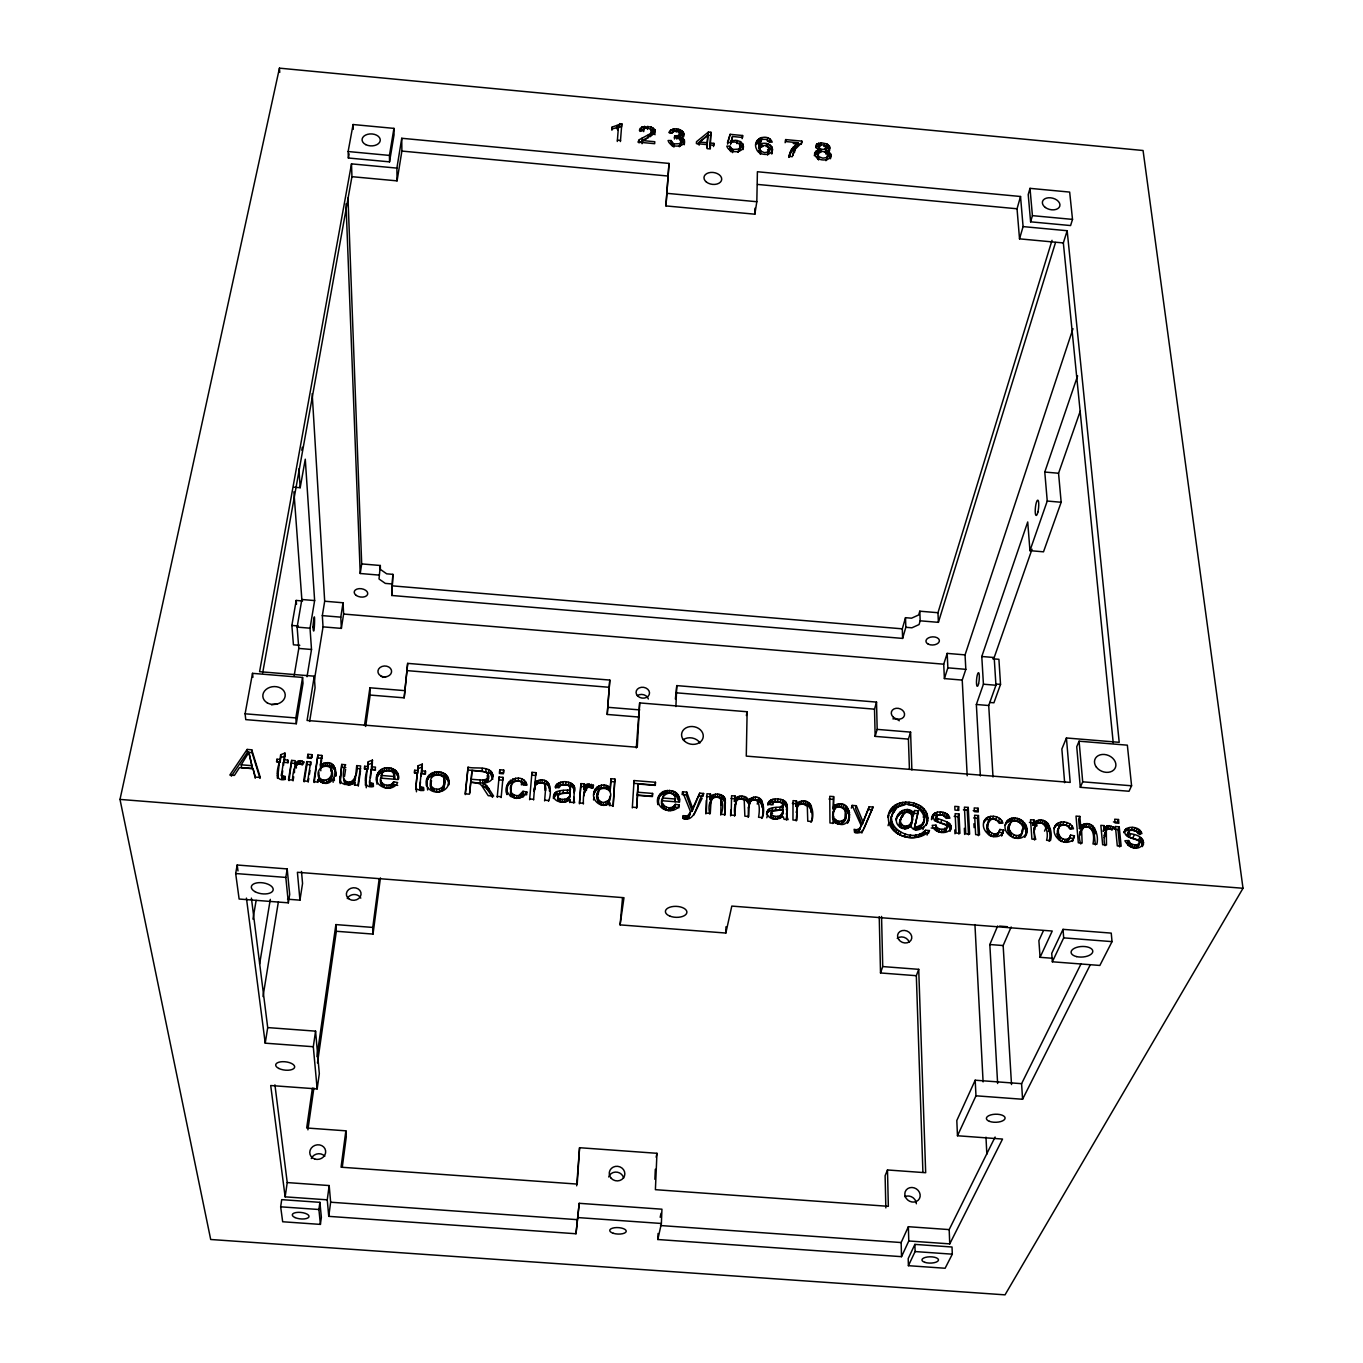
<?xml version="1.0" encoding="UTF-8"?>
<svg xmlns="http://www.w3.org/2000/svg" width="1363" height="1363" viewBox="0 0 1363 1363"><rect width="100%" height="100%" fill="white"/><g stroke="black" fill="none" stroke-linecap="round" stroke-linejoin="round"><path stroke-width="1.5" d="M427.198 778.477L426.585 786.11C422.07 767.812 452.806 766.756 448.529 785.258L448.274 778.29M427.641 789.995L426.67 780.965M801.836 141.122L801.836 142.706L795.004 149.402L792.227 156.694L789.058 156.387L791.63 149.112L797.9 142.706L785.65 141.548L785.667 139.588L801.836 141.122L801.291 144.257L793.215 143.49M427.198 781.306L428.135 776.382M428.135 779.193L429.481 774.661M795.839 806.402L796.52 800.933L793.027 800.643L792.959 820.015L796.861 820.322L797.355 806.64L798.701 804.817L802.994 803.846L807.305 806.351L807.765 821.19L811.684 821.514C815.534 810.389 809.298 794.22 796.52 803.659L795.839 806.402C806.64 797.457 815.517 811.615 810.951 822.247M796.179 820.935L797.355 806.64M796.52 803.659L796.52 800.933M430.725 784.117C427.675 771.117 449.211 772.531 444.457 785.105C444.202 796.844 424.915 791.477 431.611 780.914M430.827 787.405L430.742 781.289M431.287 788.734L430.844 784.594M429.481 777.472L431.219 776.143L431.236 773.315M432.02 789.841L431.304 785.923M431.219 776.143L432.923 775.343L432.923 772.514M434.064 791.409L434.081 788.598L432.037 787.03M432.923 775.343L434.746 774.814L434.763 771.986M786.281 814.12C790.915 802.5 773.963 797.525 767.812 805.073C768.323 797.747 777.813 798.275 782.924 799.979C790.199 803.267 786.281 813.881 786.502 819.947L786.945 811.394M417.555 770.504L414.676 770.265L414.693 773.094L417.572 773.332L418.151 765.75L422.309 764.115L421.491 770.828L425.46 771.134L425.154 773.673L421.167 773.349L419.77 786.485L423.45 787.541L423.467 790.336L419.787 789.296L420.486 781.817M434.746 774.814L436.688 774.559L436.722 771.731M436.722 792.09L436.739 789.279L434.081 788.598M768.459 802.313L767.744 804.119L771.543 804.869L773.503 802.16L780.147 802.16L782.805 804.306L783.044 806.896C777.677 807.663 764.882 806.01 767.454 815.057C772.344 822.571 785.02 819.095 783.026 809.469L771.697 811.53L770.777 817.016L775.087 819.231L783.299 816.846L784.066 819.299L788.138 819.623L787.167 817.221M782.175 815.295L783.026 809.469M448.24 781.101L444.815 776.552L438.784 774.593L438.801 771.765M439.482 791.835L439.499 789.024L442.856 786.826L444.491 782.294M574.419 786.945L574.113 792.772C579.054 780.948 558.54 777.779 555.065 787.081L558.881 787.814L561.045 785.122L567.775 785.122L570.33 787.286L570.126 792.653L556.615 794.271L553.446 798.531C552.424 788.956 564.265 790.608 570.398 789.859L570.484 789.007M441.05 774.934L441.067 772.122M441.851 790.608L441.868 787.814M442.822 789.62L442.856 786.826M443.06 775.598L443.094 772.77M443.588 788.376L443.605 785.565M443.895 777.796L444.457 785.105M444.321 781.919L444.355 779.091M444.815 776.552L444.849 773.724M331.669 776.177C336.099 761.167 313.422 764.353 318.908 778.052C321.702 789.245 336.559 778.92 331.533 770.01M446.314 777.813L446.348 775.002M447.473 779.346L447.507 776.535M761.832 818.413C765.733 807.816 759.412 793.368 747.878 802.773C745.527 797.917 737.877 797.611 734.453 801.461L735.083 795.992L731.59 795.719L731.147 815.074L735.066 815.398C733.328 809.673 734.896 794.186 744.215 800.217L744.862 816.181L748.781 816.488L748.986 805.209M747.878 802.773L748.474 800.013C761.389 789.961 766.057 806.964 762.428 817.579L758.544 817.272C759.634 811.632 761.014 795.634 750.655 801.001L748.389 807.952L748.219 817.34M507.445 784.56L507.019 794.612C501.209 781.272 522.131 770.555 527.089 785.003L523.222 785.19C520.905 776.535 507.922 782.43 510.75 790.489C508.126 799.894 524.823 801.308 523 791.29L526.851 792.022L526.663 794.816L522.83 794.084M396.889 168.109L351.501 163.867L351.944 176.679L397.059 180.87L396.889 168.109L401.744 138.276L669.012 163.424L665.928 205.915L754.846 214.195L754.966 208.215M636.3 747.963L639.673 702.916L747.128 711.742L746.277 756.107L1070.194 782.413L1066.428 737.979L1119.21 742.324L1067.161 230.722L1023.085 226.599L1019.524 238.849L1063.344 242.938L1067.161 230.722M754.846 214.195L756.823 201.724L757.402 171.738L1020.529 196.493L1023.085 226.599M734.521 816.113L736.003 801.325M734.453 801.461L735.083 795.992M367.584 766.5L368.266 761.747L372.457 760.111L371.52 766.807L375.489 767.13L375.149 769.669L371.162 769.345L369.543 782.464L373.223 783.521L373.411 786.485C362.047 789.177 365.505 775.223 367.226 769.022L364.33 768.8L364.688 766.262L367.584 766.5L367.703 769.328L364.807 769.107L364.688 766.262M373.223 783.521L373.326 786.349L371.571 786.332L369.663 785.292L369.697 783.469M622.533 897.672L620.097 924.881L725.832 933.042L725.968 926.789M730.619 815.892L730.755 810.082M448.631 780.249C450.54 791.92 433.264 796.213 427.641 787.184M724.622 815.364L725.303 799.468C723.685 793.368 714.314 792.465 710.379 796.759L709.85 799.519C713.786 795.225 723.14 796.145 724.741 802.228M725.303 799.468L725.133 814.597L721.214 814.29C729.052 791.119 704.279 791.988 709.799 814.035M740.228 146.267L738.15 152.247L740.228 146.267L738.814 143.354L734.964 141.973L727.45 142.638L730.142 134.324L742.596 135.516L742.545 137.459L732.544 136.504L730.619 144.001L732.544 136.504M465.328 794.595L468.071 767.199C475.21 769.328 492.264 764.711 492.912 776.484C492.435 781.238 487.255 783.026 483.132 782.992L483.03 785.804L487.102 789.075L492.503 797.355M720.72 815.057L721.163 799.451M1004.906 825.399C1011.414 813.915 1031.212 825.331 1024.669 837.206C1034.466 825.143 1013.646 810.048 1005.962 822.69C1000.118 835.28 1022.352 845.486 1026.578 832.06M483.132 782.992L487.221 786.281L493.61 796.111L488.244 795.685L481.855 785.838L479.878 783.878L475.653 782.686L470.729 782.294L469.792 793.027M470.968 782.055L471.99 770.453L485.177 771.833L488.295 774.388C491.549 785.224 476.965 783.384 470.968 782.055L471.99 770.453M573.789 797.134L573.619 802.943L574.385 789.978M709.85 799.519L710.464 794.016L706.954 793.743L706.341 813.098L710.276 813.404L711.128 799.723M710.379 796.759L710.464 794.016M705.881 813.915L706.307 800.371M767.182 811.462L766.534 814.205C769.311 808.327 777.302 811.053 782.379 809.639L782.805 804.306M480.083 782.788L480.185 779.977L471.053 779.244M492.776 779.295L490.459 773.537L482.144 771.151L482.246 768.34M482.689 782.873L482.792 780.062L486.301 779.312L488.533 776.126M710.515 143.064L713.905 143.371L713.837 145.262L710.447 144.938L710.293 148.959L707.193 148.652L707.346 144.648L696.408 143.609L696.493 141.735L708.419 132.041L710.924 132.279L710.021 148.09M484.683 782.652L484.785 779.84M485.875 771.645L485.995 768.817M485.449 787.337L485.569 784.526M708.419 132.041L707.005 145.926L707.721 135.261L699.543 142.025L699.134 145.177M710.089 146.216L710.924 132.279M486.182 782.123L486.301 779.312M487.324 781.255L487.443 778.443M487.102 789.075L487.221 786.281M488.09 780.164L488.295 774.388M488.567 772.395L488.67 769.567M995.109 1137.032L949.176 1229.596L908.371 1226.7L908.78 1240.977L901.522 1256.669L657.818 1239.512L658.056 1233.464M657.818 1239.512L661.379 1223.48L661.941 1209.202L579.207 1203.308L575.987 1233.754L328.756 1216.358L327.256 1199.832L329.182 1185.554L287.235 1182.573L274.917 1084.829M488.618 791.17L488.738 788.359M490.459 773.537L490.578 770.725M654.887 1179.285L655.313 1169.233M675.384 699.049L676.781 685.606L876.528 702.098L877.176 729.375L875.148 736.378L908.405 739.104L910.586 732.118L877.176 729.375M576.685 1185.827L579.565 1147.714L656.949 1153.302L655.399 1189.678L888.335 1206.323L887.483 1169.965L925.681 1172.725L918.713 969.332L882.73 966.571L880.515 972.961L916.328 975.704L918.713 969.332M675.895 706.562L676.781 685.606M491.856 775.189L491.975 772.378M492.656 777.166L492.793 774.354M398.388 776.382L398.149 779.534L380.703 778.137C377.926 786.195 389.443 792.176 393.651 784.628L393.6 781.8L397.638 782.549C391.794 794.578 369.986 785.463 378.045 772.872C383.122 763.536 400.841 767.625 398.439 779.21L398.098 774.354M655.467 782.277L655.041 785.054L633.659 783.333L634.051 780.556L655.467 782.277L655.313 785.395L638.088 784.015L637.254 795.004L652.178 796.213L652.604 793.436L637.645 792.227L637.254 795.004M499.062 777.046L498.926 779.857L502.845 780.164L502.998 777.37L499.062 777.046L497.222 797.253M499.778 769.754L499.642 772.565L503.56 772.889L503.697 770.061L499.778 769.754L499.42 773.485L503.339 773.792L503.697 770.061M652.604 793.436L652.451 796.571L637.475 795.379L636.538 808.276M281.408 775.428L285.088 776.484L285.361 779.312L282.26 778.955L281.408 775.428L283.402 762.309L287.406 762.633L287.832 760.094L283.828 759.77L284.952 753.075L280.693 754.693L280.165 762.309L277.251 762.07L276.979 759.225L279.892 759.447M281.681 778.256L282.72 770.794M376.699 777.131L376.665 782.209L376.58 779.38M506.661 792.567L506.849 787.456M639.673 702.916L637.271 747.265L307.067 720.465L314.274 676.184L259.583 671.686L351.501 163.867M665.928 205.915L669.012 163.424M637.475 795.379L636.828 807.543L632.585 807.203M637.645 792.227L638.088 784.015M507.292 787.354L508.62 782.089M508.467 784.901L510.222 782.975L510.392 780.164M632.313 807.918L634.051 780.556M510.886 793.896L510.904 787.695M511.687 784.407L510.75 790.489M511.329 795.225L511.04 791.102M510.222 782.975L512.573 781.698L512.744 778.886M512.011 796.316L511.483 792.431M1059.733 826.046C1057.006 829.931 1058.216 836.712 1062.697 838.841L1061.521 841.533C1055.763 838.603 1056.478 830.629 1059.733 826.046L1064.299 824.666L1067.655 825.91L1069.785 828.977L1073.482 828.789C1071.011 820.27 1055.984 819.112 1054.042 828.602L1056.564 823.985M318.908 778.052L318.891 772.191M513.953 797.798L514.124 795.021L512.181 793.522M512.573 781.698L515.316 781.033L515.487 778.222M507.172 791.818L510.512 796.418L516.509 798.377L516.713 795.668L514.124 795.021M526.22 782.311L526.033 785.122L521.603 781.629L518.213 780.965L518.383 778.154M613.009 806.385L614.866 779.006L610.982 778.699L610.045 790.983C605.734 785.531 595.478 787.405 593.91 794.408C593.126 785.804 605.325 781.732 610.385 788.206L610.045 790.983M614.866 779.006L613.248 805.669L609.585 805.38L609.738 802.909C602.77 809.895 590.332 800.592 594.217 791.63M518.69 798.326L518.877 795.549L523 791.29M610.385 788.206L610.982 778.699M520.53 797.576L520.7 794.782M521.382 784.901L521.552 782.106M521.603 781.629L521.773 778.835M521.927 796.179L522.114 793.385M638.753 717.04L607.216 714.451L609.806 680.069L407.673 663.372L404.181 697.839L370.157 695.062L369.901 687.787L404.078 690.581M579.565 1147.714L577.213 1184.089L341.057 1167.205L345.861 1130.83L306.675 1127.985L312.4 1088.151M607.216 714.451L609.806 680.069M575.987 1233.754L579.207 1203.308M832.946 808.804L833.713 806.061C854.891 793.607 853.8 837.172 833.56 820.816L833.577 823.252L829.965 822.962L829.76 796.299L833.628 796.605L832.946 808.804C841.618 801.359 853.851 814.495 847.428 823.354M524.227 783.044L524.414 780.232M340.188 783.657L341.738 764.422L345.691 764.728C340.784 772.088 343.152 792.329 354.755 782.141L354.891 784.952M339.898 782.277L341.738 764.422M909.087 802.194L908.184 804.92C918.389 804.937 930.196 814.444 926.073 825.416C937.148 800.95 889.954 791.937 887.909 817.493L888.778 814.767C884.383 835.928 917.606 845.179 929.447 830.561L925.545 830.254C910.927 845.724 877.329 823.065 897.944 806.998C913.414 795.396 937.318 821.429 915.868 829.624L914.317 828.295L918.441 810.832L914.59 810.525L913.057 816.011C908.627 809.128 897.621 812.433 896.053 819.998C896.496 811.309 908.491 805.243 913.96 813.285L913.057 816.011M1125.122 830.016C1122.72 838.347 1135.004 837.955 1139.417 841.363L1138.752 844.447L1134.919 845.06L1130.728 843.697L1128.632 840.545L1124.884 840.75C1136.18 859.661 1157.715 837.052 1128.922 833.457L1129.297 830.612L1132.977 830.169L1136.521 831.277L1138.241 833.73L1141.938 833.594C1139.843 826.319 1125.923 824.462 1123.845 832.691L1125.838 829.079M531.962 772.344L531.774 775.155L535.676 775.462L535.88 772.651L531.962 772.344L529.611 799.723M583.943 789.603L584.25 786.826L586.925 784.321L593.433 785.241L593.126 788.035L587.862 786.724L583.943 789.603L584.454 783.895L580.928 783.623L579.394 803.812M584.25 786.826L584.454 783.895M583.33 804.034C583.398 799.297 582.546 783.418 591.883 788.155L593.433 785.241M896.922 817.272C892.663 828.977 912.75 833.832 912 820.475M911.353 824.121C915.697 789.143 882.304 838.364 911.148 826.472C914.437 834.377 927.3 827.307 927.726 820.339M1033.989 819.981L1033.069 825.433L1033.989 819.981L1030.53 819.708L1031.91 839.097L1035.778 839.404C1027.634 813.558 1054.945 821.173 1049.118 841.261M1128.53 831.345L1127.627 836.132C1132.312 839.489 1143.08 838.569 1142.279 846.593L1143.608 843.918M534.841 786.672L534.296 791.477C532.882 785.361 539.509 780.028 544.706 784.219L545.456 790.693L545.541 785.752M549.374 791C550.976 783.061 539.765 780.59 534.858 784.969L535.063 782.158C549.102 773.826 553.122 789.91 548.539 801.24M580.928 783.623L579.531 802.977L583.483 803.284M1034.483 839.966L1034.108 828.397L1035.71 824.632M417.248 773.042L415.698 789.433L417.248 773.042L414.352 772.804L414.676 770.265M536.426 783.929L536.63 781.118M538.129 783.231L538.334 780.42M620.421 141.548L621.801 123.76L612.191 127.032L611.919 130.218M540.004 782.873L540.208 780.079M617.303 141.479L618.427 127.134L612.038 129.008L612.191 127.032M569.24 796.861L566.463 798.939L562.34 799.451L562.084 802.228L557.859 800.013L557.91 795.992L560.21 793.539L570.211 792.431L568.967 799.655L569.938 795.208M899.682 823.388L901.147 817.289M1022.489 831.873C1026.083 824.002 1013.339 815.96 1009.625 824.411C1005.928 832.333 1018.825 840.477 1022.489 831.873C1019.763 845.963 1001.072 832.912 1010.136 823.184L1008.279 830.323M542.014 782.873L542.218 780.079M544.382 783.282L544.604 780.471M544.706 784.219L545.319 788.547M546.393 784.083L546.631 781.272M547.943 785.207L548.165 782.413M1003.713 830.169L1001.72 835.758L1003.713 830.169L999.897 829.454L997.12 835.638C979.537 842.351 988.414 806.845 999.198 823.32L1002.912 823.133C1000.612 814.563 985.313 813.455 983.575 822.962L986.028 818.328M999.335 831.532L998.176 832.946C991.208 836.882 984.972 827.511 988.414 821.344M544.604 800.916L545.677 787.899M548.914 786.621L549.153 783.827M549.374 788.496L549.613 785.701M533.563 799.962L534.5 788.683M534.858 784.969L535.88 772.651M553.753 797.185L553.991 794.408M554.434 795.992L554.673 793.215M555.917 785.275L555.661 788.07C559.869 783.044 571.591 783.061 574.147 789.739M555.423 795.004L555.661 792.227M556.82 786.69L557.058 783.895M556.615 794.271L556.854 791.494M558.37 785.701L558.609 782.907M616.894 125.515L616.604 128.701L619.518 126.742L619.807 123.573M557.859 800.013L557.91 795.992M558.574 794.476L557.654 798.786M618.138 130.303L618.632 124.561M558.677 801.069L558.097 797.219M559.529 793.419L559.767 790.642M560.432 785.037L560.67 782.243M367.226 769.022L365.557 785.429L365.437 782.601M560.091 801.836L560.346 799.059L558.915 798.292M621.801 123.76L621.511 126.929L619.518 126.742M562.902 784.73L563.158 781.919M563.055 793.215L563.311 790.421M565.713 784.781L565.969 781.987M564.521 799.399L564.248 802.194L567.809 800.848L568.081 798.071M566.207 801.717L566.463 798.939M567.212 793.027L567.485 790.233M568.388 785.139L568.644 782.345M569.581 786.093L570.126 792.653M570.075 790.063L570.33 787.286M570.484 785.735L570.739 782.941M569.547 798.309L569.819 795.532M569.853 796.418L570.211 792.431M501.158 797.576L502.998 777.37M569.717 802.568L569.99 799.791C565.287 802.722 557.211 803.403 554.025 798.002L553.685 795.753M572.034 786.519L572.307 783.725M573.09 787.422L573.363 784.628M573.755 788.478L574.027 785.684M642.075 143.711L642.399 140.542L654.632 133.472L654.956 129.724L651.037 126.861L642.024 126.912L639.332 130.252L642.501 130.763L644.018 128.446L647.646 127.901L651.94 130.081L650.611 133.54L639.315 139.673L638.991 142.842L646.573 138.736M640.252 128.258L639.929 131.427L644.256 129.4L644.58 126.231M641.717 130.081L642.024 126.912M642.075 140.832L642.399 137.68M643.694 131.615L644.018 128.446M933.093 814.614L931.542 819.657C931.048 809.264 947.83 809.861 949.909 818.192L946.143 818.328L943.043 815.142L938.766 814.767L936.449 815.943L935.785 820.765C940.317 824.104 951.272 823.218 949.977 831.226C955.105 822.076 942.191 820.799 936.722 818.056L936.449 815.943M932.616 815.721L934.524 820.747L945.973 825.126L947.2 826.983L945.036 831.754L941.117 832.35L935.734 829.624L935.989 825.143L932.19 825.348C933.911 833.134 947.064 835.298 950.948 828.534M647.493 129.4L647.817 126.231M923.535 822.741L924.71 817.476M648.072 138.038L648.396 134.869M650.611 133.54L650.27 136.709L652.196 131.223M651.037 126.861L650.713 130.03L653.133 131.257L655.041 134.733M651.429 135.55L651.94 130.081M653.133 131.257L653.456 128.088M584.506 791.136L583.892 795.907L585.119 789.347M654.615 132.893L654.956 129.724M585.357 788.018L585.664 785.224M468.071 767.199L465.175 793.845L469.451 794.186L470.729 782.294M586.397 790.472L586.703 787.678M586.635 787.115L586.925 784.321M587.862 786.724L588.169 783.929M589.174 786.655L589.48 783.861M591.15 787.081L591.457 784.287M593.552 799.979L593.876 797.202M594.932 791.988L595.256 789.211M925.545 830.254L924.608 832.963C912.597 844.396 883.803 833.611 891.998 814.938M673.867 128.974L670.63 130.149L670.272 133.301L673.509 132.143L673.867 128.974C678.604 128.122 685.913 131.155 683.374 137.118L683.579 132.841M596.517 790.029L596.841 787.252M671.192 140.542L670.835 143.694L672.504 146.386L672.879 143.234L671.192 140.542L668.074 140.525C669.795 146.829 679.677 147.783 683.919 143.524L684.396 140.048L680.12 136.999L683.749 133.966M672.3 132.381L672.658 129.212M671.465 145.279L671.84 142.11M597.454 797.474C594.558 784.185 615.122 786.383 609.891 798.735C608.409 812.092 591.031 801.478 598.442 791.392M598.63 788.666L598.953 785.889M597.71 800.763L597.778 794.697M599.073 790.165L598.118 794.186M674.446 139.009L674.804 135.84L678.893 135.567L680.341 132.569L676.61 130.644L673.561 131.104L671.908 133.199L668.824 132.535L670.63 130.149M673.901 147.102L674.259 143.933L672.879 143.234M598.221 802.074L598.033 797.985M676.252 132.126L676.627 128.957M598.97 803.182L598.544 799.297M676.832 139.077L677.19 135.925M601.134 787.933L601.458 785.139M678.587 129.298L678.212 132.45L683.204 136.01M678.893 135.567L678.518 138.719L680.205 136.777L679.149 134.818M680.001 133.063L680.376 129.894M600.93 804.732L601.253 801.955L599.294 800.405M679.745 137.97L680.341 132.569M679.745 140.168L680.58 133.625M674.804 135.84L674.378 137.595L678.518 138.004L681.057 139.963L679.336 146.795L680.682 143.132M285.088 776.484L285.191 779.432C273.69 782.141 277.524 768.102 279.449 761.985L276.536 761.747L276.979 759.225M279.449 761.985L277.558 778.392L277.285 775.564M603.86 787.831L604.184 785.054M681.483 133.898L681.875 130.729M680.512 145.773L681.33 141.292M682.079 137.714L681.704 140.883L684.243 144.717L684.618 141.565M682.556 134.903L682.948 131.734M603.281 805.38L603.605 802.603L608.954 800.251L610.232 795.958M683.136 141.905L683.527 138.753M605.819 788.172L606.143 785.395M684.005 143.2L684.396 140.048M607.523 788.87L607.864 786.076M605.683 805.124L606.024 802.364M425.46 771.134L425.46 773.963L421.491 773.639L422.309 764.115M608.937 789.824L609.278 787.047M607.762 803.966L608.102 801.188M608.614 803.028L608.954 800.251M609.244 801.853L609.585 799.076M417.572 773.332L418.151 765.75M609.397 805.686L609.738 802.909M763.024 146.386L758.629 148.056L760.06 141.156L762.377 139.316L766.636 139.384L769.158 142.042L772.225 142.161C768.391 132.432 751.166 138.362 756.567 149.197C758.714 156.489 774.9 156.438 772.054 147.153C769.396 143.081 762.973 141.905 759.106 144.921L760.06 141.156M659.283 795.413L657.971 804.698C653.03 787.916 681.517 785.054 679.575 802.057L662.248 800.763C658.159 810.201 675.366 815.023 675.315 804.34L679.336 805.09L678.859 807.833L674.838 807.1M342.3 1167.052L346.287 1136.827L345.861 1130.83M373.019 934.081L372.763 927.419L335.894 924.591L336.337 931.27L373.019 934.081L380.43 877.891M404.181 697.839L407.673 663.372M706.937 147.8L707.346 144.648M844.6 820.441C851.943 807.492 831.975 800.251 832.691 816.13C831.413 827.597 848.416 825.297 845.81 814.512M372.763 927.419L379.101 879.425M328.756 1216.358L330.647 1202.217L329.182 1185.554M713.496 146.54L713.905 143.371M320.407 1224.4L318.908 1209.509L319.896 1202.336L281.715 1199.644L280.659 1206.817L282.669 1221.759L320.407 1224.4L321.361 1217.295L319.896 1202.336M367.703 769.328L368.266 761.747M370.48 777.83L371.162 769.345M375.592 769.959L371.622 769.652L372.457 760.111M327.256 1199.832L285.14 1196.85L270.709 1085.527L317.153 1088.918L319.317 1073.669L315.569 1031.144L267.71 1027.583L251.405 898.115M1052.032 240.331L937.965 612.72L919.804 611.186L918.679 614.952L911.54 618.189L905.509 617.678L905.833 627.287L902.613 638.412L391.743 595.478L392.868 574.351L386.683 573.823L380.413 569.41L380.311 565.492L361.689 563.907L348.008 198.01M391.743 595.478L392.868 574.351M730.142 134.324L727.552 144.12M730.04 146.233L729.597 149.385L731.198 151.906L731.641 148.754L730.04 146.233L726.786 146.114C728.592 152.452 739.172 153.644 742.954 148.465L742.988 144.171L740.16 141.513L735.833 140.253L731.062 140.849M832.691 816.13L833.883 810.321M316.915 1056.7L335.894 924.591M364.483 725.559L369.901 687.787M307.902 1129.842L313.882 1088.032M317.477 1062.953L336.337 931.27M365.676 726.462L370.157 695.062M358.299 786.161L360.514 770.708M730.142 150.816L730.602 147.664M620.097 924.881L623.981 897.706L297.407 872.286L299.945 900.159L287.542 899.188M732.63 152.639L733.073 149.487L731.641 148.754M317.153 1088.918L313.303 1046.733L315.569 1031.144M343.851 778.92C351.194 789.569 359.27 772.651 356.714 765.614L360.667 765.938L357.907 785.275L354.346 784.986L354.755 782.141M339.745 779.449L341.568 782.992L344.839 784.509L353.051 783.452L355.351 778.784L356.714 765.614M736.957 143.643L737.417 140.491M285.14 1196.85L287.235 1182.573M391.505 583.926L385.32 583.398L379.016 578.985L380.311 565.492M740.16 141.513L739.768 149.419M739.342 151.037L739.802 147.903M743.499 146.403L743.039 149.538L740.876 145.432L741.336 142.28M742.136 138.668L742.596 135.516M344.532 776.484L345.589 769.362M742.528 147.323L742.988 144.171M378.914 575.084L360.224 573.499L361.689 563.907M299.945 900.159L302.552 883.48L301.496 871.451M321.447 762.07L321.838 755.443L317.886 755.119L313.694 781.749L317.392 782.038L317.766 779.602C336.269 796.145 344.072 752.58 320.356 764.882L320.833 770.777M756.789 141.309L756.295 144.461L761.133 140.645M757.164 142.962L757.658 139.81M758.356 141.803L758.85 138.668M758.629 148.056L759.395 142.723M759.651 141.105L760.145 137.953M314.223 782.532L317.886 755.119M324.684 601.219L322.332 615.616L323.031 626.861L341.363 628.394L340.784 617.149L343.05 602.77L324.684 601.219L312.178 393.651M341.363 628.394L343.612 614.049L343.05 602.77M320.356 764.882L321.838 755.443M769.414 149.214L767.471 155.075L769.09 147.63L766.517 145.449L761.031 145.688L759.532 148.158L760.963 151.191L760.469 154.343L759.038 151.31L760.367 144.052M760.571 143.2L761.627 137.493M657.886 802.449L658.619 797.389M759.685 153.406L760.179 150.254M761.372 146.642L761.866 143.507M658.84 798.173L660.288 793.726M288.343 902.834L289.689 894.401L287.184 868.913L237.179 865.011L235.68 873.53L239.121 899.035L288.343 902.834L285.821 877.414L287.184 868.913M310.713 761.934L307.646 781.255L303.659 780.948L306.76 761.61L310.713 761.934L310.934 764.779L306.982 764.456L306.76 761.61M311.888 754.642L311.292 758.373L307.322 758.049L307.919 754.318L311.888 754.642L312.093 757.487L308.14 757.181L307.919 754.318M308.174 782.158L308.788 778.307M309.401 774.44L310.014 770.572M659.862 796.503L661.668 792.363M661.242 795.123L662.895 794.084L663.338 791.307M662.418 806.317C656.932 793.624 677.224 786.519 675.111 801.802L674.702 799.621M766.227 146.659L766.722 143.507M767.352 141.036L767.863 137.884M304.188 781.851L306.982 764.456M313.303 1046.733L265.223 1043.172L267.71 1027.583M663.389 795.771L662.248 800.763M768.085 143.916L767.573 147.068L771.543 150.305L771.782 154.019L772.565 149.385M662.895 794.084L664.752 793.402L665.212 790.625M769.499 142.059L769.993 138.907M768.545 153.934L769.09 147.63M769.959 148.414L770.453 145.279M263.008 996.557L278.342 902.033M314.154 681.483L323.031 626.861M309.64 721.453L315.074 687.838L314.274 676.184M397.059 180.87L401.881 151.072L401.744 138.276M663.832 808.515L664.275 805.754L662.861 803.557M664.752 793.402L666.831 793.062L667.274 790.284M771.543 150.305L772.054 147.153M665.945 809.963L666.405 807.203L664.275 805.754M294.749 763.604L295.226 760.69L291.665 760.401L288.462 779.738L292.449 780.045C292.875 775.121 293.556 760.298 302.416 764.95L304.273 762.036L300.371 760.656L294.749 763.604L295.004 766.449L297.952 763.962L302.586 763.927L302.347 761.082M293.045 780.863L293.709 776.808M666.831 793.062L669.114 793.079L669.557 790.301M296.316 723.736L303.012 683.323L302.569 677.445L252.513 673.339L245.101 713.803L245.766 719.63L296.316 723.736L295.822 717.926L302.569 677.445M389.545 161.856L394.043 134.835L393.941 128.378L353.085 124.527L348.127 151.532L348.366 158.006L389.545 161.856L389.443 155.416L393.941 128.378M289.041 780.641L291.665 760.401M259.634 963.965L270.3 899.359M307.033 676.73L311.514 649.487L310.031 628.19L314.632 600.572L305.278 459.195L300.184 487.715L294.187 487.204M668.586 810.593L669.046 807.833L672.76 807.186L675.315 804.34M679.541 798.905L679.064 801.683L676.525 796.299L671.295 793.419L671.755 790.642M673.271 794.067L673.731 791.29M670.596 810.525L671.056 807.765M284.663 759.276L284.952 753.075M672.3 809.946L672.76 807.186M675.009 795.021L675.469 792.261M785.139 142.723L785.667 139.588M673.714 808.821L674.191 806.061M252.956 919.139L256.142 900.381M294.169 675.69L298.787 648.43L297.134 627.116L301.853 599.499L293.914 491.787M280.165 762.309L280.693 754.693M676.525 796.299L677.002 793.539M677.752 797.849L678.212 795.089M678.587 799.638L679.064 796.878M789.381 154.24L788.853 157.375L791.085 152.247L797.355 145.841L797.9 142.706M789.722 154.854L790.25 151.719M791.085 152.247L791.63 149.112M1105.052 845.673C1103.263 840.988 1103.195 825.262 1112.14 829.88L1113.179 826.949L1107.863 825.654L1105.666 826.949L1103.314 831.243L1104.286 825.637L1100.844 825.348L1102.65 844.736L1106.5 845.043L1106.296 830.118M299.792 645.312L293.437 644.801L291.869 625.447L296.197 600.436L302.569 600.964M692.165 811.07L692.66 808.31L686.765 792.107L682.573 791.784L682.096 794.544L686.288 794.885L692.165 811.07L699.747 793.164L703.649 793.47L703.121 796.231L699.236 795.924M792.925 149.777L793.47 146.642M792.891 155.331L793.436 152.196M795.089 147.596L795.617 144.461M794.459 152.537L795.004 149.402M686.288 794.885L686.765 792.107M1128.632 840.545L1127.337 843.203L1128.121 844.992L1133.607 847.718L1137.441 847.105L1139.809 842.385M690.598 811.871L687.599 815.943L683.255 815.67L682.778 818.43L688.434 817.766L690.598 811.871L682.573 791.784M685.01 818.89L685.487 816.147M687.105 818.703L687.599 815.943M262.667 672.93L351.944 176.679M688.434 817.766L688.928 815.023M689.729 815.415L690.223 812.655M348.366 158.006L349.132 153.849M819.316 150.169L815.79 151.344L814.307 155.621L818.737 153.303L819.316 150.169L815.773 147.562L816.641 144.12L821.156 142.74L826.881 143.916L829.471 146.114L829.386 150.969L829.471 146.114M816.641 144.12L816.062 147.255L817.97 146.25L818.55 143.115M815.227 154.462L815.79 151.344M816.727 153.695L817.289 150.56M818.686 146.642L818.107 149.777L819.265 151.821L819.827 148.686L818.686 146.642L819.827 144.972L824.325 144.836L826.523 146.471L825.126 152.383L826.83 147.528M818.09 152.98L817.783 159.164L817.153 157.392L819.146 152.009L822.741 151.378L826.438 152.707L827.937 155.297L827 159.727L827.562 153.9M818.396 150.884L818.976 147.749M819.248 148.09L819.827 144.972M820.577 145.875L821.156 142.74M818.567 159.965L818.362 156.029M820.577 152.503L821.156 149.368L819.827 148.686M825.961 151.634L826.881 143.916M825.739 153.968L826.336 150.833L829.096 149.777L829.982 147.834M828.874 149.249L827.375 147.698L827.954 144.58M825.927 160.698L827.937 155.297M828.363 151.685L827.767 154.82L830.493 158.704L830.766 154.104L826.336 150.833M829.266 155.91L829.846 152.792M830.169 157.222L830.766 154.104M711.299 798.241L711.827 795.481M710.055 805.567L710.583 802.807M710.6 802.483L711.742 798.667M712.542 797.917L711.196 801.427M713.019 797.389L713.548 794.629M714.996 796.946L715.541 794.186M717.245 796.929L717.79 794.169M719.238 797.253L719.783 794.493M914.317 828.295L918.441 810.832M721.044 797.866L721.589 795.106M720.925 803.471L721.47 800.728M720.993 805.226L721.538 802.483M722.543 798.701L723.089 795.941M723.6 799.706L724.162 796.946M724.315 800.882L724.86 798.122M724.877 805.414L725.44 802.671M656.148 1157.204L656.949 1153.302M746.362 715.507L747.128 711.742M814.87 152.486L814.563 153.951C815.926 160.476 826.268 161.805 830.527 157.495L831.089 155.569M735.73 800.285L736.31 797.525C740.058 795.089 746.413 795.634 748.474 800.013M734.708 808.072L735.287 805.312M737.366 799.417L737.945 796.656M739.291 798.922L739.87 796.162M741.455 798.871L742.051 796.111M743.772 799.28L744.368 796.52M745.612 800.098L746.208 797.338M119.995 799.417L279.449 68.15L1143.063 150.509L1243.005 888.267L1005.025 1294.85L210.703 1239.495L119.995 799.417L1243.005 888.267M746.992 801.274L747.588 798.514M749.36 801.41L749.957 798.65M748.389 807.952L749.429 802.654M750.655 801.001L748.832 805.414M751.047 800.49L751.643 797.73M660.169 1217.295L661.055 1213.24M376.784 779.96C377.244 769.073 395.014 766.994 398.149 777.183M752.921 800.013L753.535 797.253M755 799.962L755.613 797.202M725.832 933.042L731.812 906.088L1052.236 931.031L1040.071 957.32L1052.543 958.274M757.249 804.102L757.862 801.359M758.015 800.609L758.629 797.849M759.208 801.188L759.838 798.445M760.213 801.972L760.844 799.212M761.014 802.926L761.627 800.183M761.559 804.085L762.19 801.342M761.985 806.998L762.616 804.255M913.96 813.285L914.59 810.525M768.851 803.693L769.499 800.95M767.13 813.012L767.761 810.269M1080.791 844.004C1073.397 822.86 1097.743 819.521 1092.973 843.97L1096.823 844.276C1099.515 834.224 1092.7 817.408 1080.672 825.927L1079.462 828.619L1078.644 819.095L1079.837 816.403L1076.02 816.096L1078.303 842.794L1082.154 843.101L1081.558 828.943M766.807 817.8L767.454 815.057M768.033 812.007L768.664 809.264M770.316 802.688L770.964 799.945M769.158 811.275L769.805 808.532M772.31 802.023L772.94 799.28M772.872 804.903L773.503 802.16M770.487 815.79L771.697 811.53M771.969 810.423L772.617 807.68M770.777 817.016L771.134 813.047M774.729 801.717L775.377 798.957M771.645 818.073L771.424 814.273M773.094 818.856L773.741 816.113L772.293 815.33M775.445 810.218L776.092 807.475M777.506 801.768L778.154 799.008M775.087 819.231L775.751 816.488L779.772 815.977L782.839 812.569M780.147 802.126L780.812 799.382M945.036 831.754L946.229 829.675L945.019 827.835M777.217 819.197L777.881 816.454M779.534 810.014L780.181 807.271M782.26 802.722L782.924 799.979M779.108 818.72L779.772 815.977M782.379 809.639L783.061 806.044M783.844 803.506L784.509 800.763M780.641 817.851L781.289 815.108M781.698 816.641L782.362 813.915M782.345 813.404L783.009 810.661M784.935 804.409L785.599 801.648M1070.619 835.11L1068.984 838.603L1065.304 839.506L1064.111 842.181L1067.808 841.278L1070.619 835.11L1074.436 835.826L1072.374 841.397L1074.436 835.826M785.667 805.465L786.332 802.705M786.127 806.726L786.792 803.983M786.315 809.758L786.979 807.015M797.236 805.141L797.917 802.381M796.196 812.45L796.895 809.724M796.656 809.383L797.917 805.567M798.922 804.272L799.604 801.529M800.882 803.846L801.58 801.086M803.114 803.829L803.812 801.069M805.09 804.136L805.806 801.393M806.913 804.749L807.612 802.006M808.429 805.601L809.128 802.858M809.503 806.606L810.218 803.863M810.235 807.765L810.951 805.022M810.712 809.111L811.428 806.368M810.934 812.314L811.649 809.571M998.278 834.224L999.897 829.454M935.257 819.572L937.267 815.21M817.153 157.392L818.567 155.126M759.038 151.31L759.43 149.879M834.258 807.782L835.008 805.039M833.134 813.047L834.463 809.111M835.263 808.14L833.696 811.854M835.723 807.083L836.49 804.34M832.997 819.146L833.457 813.387M837.376 806.726L838.126 804M832.81 823.542L833.56 820.816M833.866 821.259L833.764 816.42M834.872 822.434L835.638 819.725L834.616 818.533M839.182 806.709L839.949 803.983M836.047 823.337L836.797 820.611L835.638 819.725M841.227 807.066L842.01 804.323M837.359 823.916L838.126 821.19L836.797 820.611M912.903 817.749L910.518 825.739M843.169 807.748L843.953 805.005M838.858 824.189L839.625 821.463L844.021 819.947L845.384 817.715M844.907 808.753L845.673 806.01M841.227 823.916L841.993 821.19M845.316 811.172L845.026 817.238M875.148 736.378L874.518 709.169L876.528 702.098M1019.524 238.849L1017.037 208.778L1020.529 196.493M846.287 810.014L847.07 807.271M843.237 822.673L844.021 819.947M844.038 821.685L844.821 818.959M847.394 811.53L848.178 808.804M848.246 813.302L849.03 810.559M902.613 638.412L902.306 628.837L905.509 617.678M848.774 815.244L849.575 812.501M851.364 808.123L852.148 805.397L856.322 805.72L863.018 821.923L862.2 824.649L855.521 808.463L856.322 805.72M1030.002 188.35L1028.213 194.534L1030.615 221.828L1070.585 225.559L1072.511 219.392L1069.665 192.081L1030.002 188.35L1032.421 215.644L1030.615 221.828M848.979 817.289L849.762 814.546M848.314 821.633L849.626 816.897M1055.201 825.91C1049.578 836.695 1066.139 848.433 1073.584 838.722M852.148 805.397L861.16 825.501L859.678 828.653L856.339 829.777L855.538 832.486L858.877 831.362L860.36 828.21M919.804 611.186L920.178 620.812L919.054 624.561L911.898 627.798L905.833 627.287M857.617 832.282L858.417 829.573M858.877 831.362L859.678 828.653M860.019 828.994L861.16 825.501M862.2 824.649L869.202 806.76L873.07 807.066L863.938 828.789M861.842 833.049L873.07 807.066M318.703 775.206C319.47 783.163 331.822 780.658 331.499 773.332M734.913 805.754L736.276 802.909M920.178 620.812L938.391 622.346L1055.524 242.495M984.614 820.253C978.651 831.072 995.297 842.777 1002.793 833.066M890.278 810.764L889.409 813.49L894.401 807.85L904.896 804.817L905.782 802.074M890.806 811.292L891.658 808.566M892.458 809.418L893.327 806.692M888.046 825.671L888.897 822.962M894.401 807.85L895.27 805.107M891.129 817.664L893.6 811.224M890.669 821.736L891.521 819.027M892.731 813.95L894.81 809.571M890.874 823.916L891.726 821.19M896.258 808.174L893.941 812.314M896.633 806.572L897.501 803.846M891.351 825.961L892.22 823.235M965.055 654.887L965.822 669.335L962.227 680.086L944.389 678.587L943.724 664.19L947.183 653.388L965.055 654.887L1072.988 328.687M899.12 805.652L900.006 802.909M892.118 827.869L892.986 825.143M893.174 829.641L894.043 826.932M897.28 817.204L898.149 814.478M901.88 805.056L902.766 802.33M899.171 814.818L900.04 812.092M894.486 831.26L895.355 828.551M944.389 678.587L947.864 667.836L947.183 653.388M901.488 813.2L902.374 810.474M896.053 832.691L896.939 829.982M899.801 821.753L900.687 819.044M900.262 819.998L901.897 815.619M901.011 818.328L902.868 814.239M904.01 812.314L904.896 809.588M900.091 825.637L900.568 820.679M897.876 833.917L898.762 831.226M901.199 827.392L902.085 824.683L900.977 822.928M906.48 812.144L907.366 809.418M899.955 834.974L900.841 832.265M902.732 828.551L903.618 825.842L902.085 824.683M908.303 812.501L909.206 809.775M904.453 829.045L905.339 826.336L909.138 825.262L912.256 821.412M910.058 813.268L910.961 810.542M913.227 805.772L914.13 803.046M905.679 828.994L906.565 826.285M904.572 836.507L905.458 833.798M906.974 828.636L907.86 825.927M911.677 814.427L912.58 811.701M908.252 827.971L909.138 825.262M915.561 806.538L916.464 803.812M909.462 827.017L910.365 824.308M911.864 822.315L912.767 819.589M917.776 807.509L918.679 804.783M909.632 837.291L910.535 834.599M919.804 808.702L920.724 805.976M914.863 825.518L915.766 822.809M914.794 829.181L915.22 825.586M921.627 810.099L922.547 807.373M915.868 829.624L916.771 826.915L921.865 824.513L924.455 820.015M917.18 829.454L918.083 826.745M923.228 811.701L924.148 808.975M914.812 837.308L915.732 834.599M918.815 828.755L919.735 826.046M923.228 817.221L924.148 814.512M924.625 813.524L925.545 810.798M920.945 827.205L921.865 824.513M922.547 825.143L923.484 822.434M919.054 836.422L919.974 833.73M926.312 816.914L927.232 814.188M980.372 775.956L976.351 704.484L983.422 684.209L981.786 656.489L1027.719 521.961L1029.951 550.652L1043.496 551.828L1061.164 502.266L1058.557 473.251L1080.229 411.2M1029.951 550.652L1047.244 501.039L1044.774 472.041L1077.622 375.864M922.938 829.556L923.875 826.847M926.976 820.509L927.896 817.8M922.325 834.906L923.245 832.197M931.679 818.43L933.876 813.677M927.096 835.093L928.033 832.384M932.939 816.386L934.916 812.944M929.447 830.561L928.51 833.27L924.608 832.963M933.979 815.653L936.381 814.904L937.318 812.178M935.785 820.765L936.722 818.056M993.014 776.978L988.72 705.523L995.944 685.248L994.189 657.528L1032.03 549.204M936.381 814.904L939.686 814.784L940.64 812.058M937.301 821.753L938.238 819.044M935.734 829.624L935.989 825.143M939.686 814.784L942.208 815.142L943.162 812.433M863.018 821.923L869.202 806.76M936.96 830.987L937.914 828.278L936.671 826.915M940.743 822.86L941.697 820.151M938.766 831.907L939.72 829.198L946.007 829.045M948.444 815.108L947.472 817.817L944.406 815.807L945.377 813.098M946.195 816.71L947.166 814.001M941.117 832.35L942.089 829.658M943.435 832.316L944.406 829.607M946.518 824.836L947.489 822.128M945.956 830.817L947.2 826.983M948.001 825.688L948.972 822.979M949.142 826.762L950.113 824.053M992.724 658.789L998.909 659.3L1000.527 684.413L993.917 702.797L989.811 702.456M949.892 828.091L950.863 825.382M950.181 829.658L951.17 826.949M957.661 809.383L958.632 806.657L954.799 806.351L954.969 810.082L958.819 810.406L958.632 806.657M958.853 834.105L958.002 816.676L958.99 813.967L955.139 813.66L956.059 833.032L959.944 833.355L958.99 813.967M968.514 834.769L967.253 810.15L968.241 807.424L964.408 807.117L965.754 833.815L969.621 834.122L968.241 807.424M978.072 808.225L978.276 811.956L974.426 811.649L974.221 807.918L978.072 808.225L977.05 810.934L973.216 810.627M978.395 835.672L977.441 818.243L978.464 815.534L974.613 815.227L975.652 834.599L979.52 834.906L978.464 815.534M984.989 821.037L988.124 817.033M989.163 820.39L986.88 825.279M987.085 819.742L989.623 819.078L990.662 816.369M986.625 828.568L987.664 825.859M987.255 831.975L988.294 829.283M989.623 819.078L992.417 819.01L993.474 816.301M987.868 833.304L988.925 830.612M988.703 834.377L989.742 831.686M992.417 819.01L995.808 819.674L996.847 816.965M990.799 835.877L991.855 833.185M1001.669 820.458L1000.595 823.15L998.551 821.071L999.607 818.379M993.388 836.524L994.445 833.832M995.467 836.405L996.523 833.713M997.12 835.638L998.176 832.946M1005.877 823.678L1006.95 820.969M1007.325 822.332L1008.399 819.623M1008.79 821.514L1009.881 818.822M1010.46 820.986L1011.533 818.277M1009.813 824.922L1010.903 822.213M1012.283 820.73L1013.373 818.039M1008.961 833.611L1010.034 830.919M1014.293 820.765L1015.384 818.056M1009.642 834.94L1010.716 832.248M1010.545 836.047L1011.619 833.355M1016.542 821.105L1017.633 818.396M1018.587 821.753L1019.677 819.061M1012.777 837.615L1013.868 834.923M1020.444 822.707L1021.534 820.015M1020.87 835.809L1021.381 834.565M1015.452 838.296L1016.559 835.604M1022.114 823.985L1023.204 821.276M1018.059 838.041L1019.149 835.349M1023.494 825.501L1024.601 822.809M1021.637 831.277L1022.727 828.585M1020.103 836.797L1021.211 834.122M692.66 808.31L699.747 793.164M1024.55 827.256L1025.658 824.564M1025.232 829.232L1026.339 826.54M1025.572 831.43L1026.68 828.738M887.483 1169.965L885.115 1175.707L885.848 1207.908M1066.428 737.979L1061.862 749.003L1064.656 782.72M382.219 773.247L381.367 778.29C379.118 767.471 398.03 768.511 394.401 779.329L394.111 774.337M534.637 789.467L535.25 787.967M1034.347 824.155L1035.471 821.446C1047.346 814.972 1053.48 831.038 1050.43 840.579L1046.563 840.272C1049.459 831.021 1043.496 816.216 1033.069 825.433M1035.931 823.286L1037.056 820.594M1034.108 828.397L1036.425 823.882M1033.887 831.481L1035.011 828.789M1008.535 827.102L1009.046 825.893M1037.839 822.843L1038.964 820.151M1040.037 822.826L1041.162 820.134M997.631 1083.517L989.828 944.525L997.648 925.954M1041.996 823.15L1043.138 820.441M1043.837 823.763L1044.978 821.054M1079.087 741.199L1076.736 746.754L1080.297 787.303L1129.024 791.256L1131.58 785.787L1127.354 745.169L1079.087 741.199L1082.699 781.817L1080.297 787.303M1045.387 824.598L1046.528 821.906M1046.528 825.603L1047.67 822.911M1044.535 831.14L1045.677 828.448M1047.329 826.779L1048.488 824.087M1047.908 828.108L1049.05 825.416M1048.351 831.311L1049.51 828.619M1011.516 1084.556L1003.151 945.547L1011.159 926.993M1055.405 826.677L1058.625 822.69M1057.381 830.919L1059.017 827M1057.449 825.382L1059.971 824.717L1061.147 822.025M1057.194 834.207L1058.37 831.532M1059.971 824.717L1062.748 824.649L1063.924 821.957M1057.892 837.615L1059.068 834.94M1058.557 838.944L1059.715 836.269M1059.392 840.034L1060.567 837.359M1062.748 824.649L1066.139 825.314L1067.314 822.622M1072.17 826.114L1070.977 828.789L1068.899 826.728L1070.091 824.036M1066.173 842.044L1067.365 839.369M1067.808 841.278L1068.984 838.603M1068.916 839.881L1070.108 837.206M1079.462 828.619L1082.001 824.888M1080.791 827.58L1083.534 824.189M1080.007 833.134L1082.324 827.869M1082.307 829.76L1083.534 827.068M1080.024 835.144L1081.234 832.469M1082.307 826.881L1084.045 826.523L1085.255 823.831M1084.045 826.523L1085.987 826.523L1087.197 823.831M1085.987 826.523L1088.355 826.915L1089.565 824.223M901.522 1256.669L901.147 1242.545L908.371 1226.7M1081.115 963.675L1021.586 1083.67L975.192 1080.212L956.809 1120.522L957.473 1135.754L1002.538 1139.059L949.755 1243.874L908.78 1240.977M1043.189 931.168L1038.879 940.623L1040.071 957.32M1095.392 844.89L1094.029 832.129L1090.417 827.716L1091.644 825.024M1092.087 828.84L1093.33 826.148M1093.279 830.254L1094.506 827.562M1094.029 832.129L1095.273 829.437M1094.472 834.65L1095.699 831.958M957.473 1135.754L975.976 1095.801L975.192 1080.212M1103.314 831.243L1105.666 826.949M1104.422 829.641L1106.739 826.046M1105.495 828.721L1107.863 825.654M1104.251 835.57L1105.512 832.878M1106.62 828.329L1107.88 828.278L1109.141 825.586M1104.286 837.546L1105.546 834.872M1107.88 828.278L1109.857 828.687L1111.118 826.012M914.88 1244.385L908.201 1258.577L908.405 1265.682L945.121 1268.254L952.311 1254.181L952.021 1247.009L914.88 1244.385L915.101 1251.558L908.405 1265.682M1063.021 929.345L1051.725 953.35L1052.355 961.784L1099.856 965.447L1112.038 941.629L1111.237 933.11L1063.021 929.345L1063.685 937.863L1052.355 961.784M1113.179 826.949L1111.901 829.641L1109.857 828.687M1118.512 819.521L1118.887 823.252L1115.053 822.945L1114.695 819.214L1118.512 819.521L1117.234 822.213L1113.435 821.906M1115.411 826.523L1114.133 829.198L1117.967 829.505L1119.227 826.83L1115.411 826.523L1117.302 845.912L1121.153 846.219L1119.227 826.83M1124.56 831.754L1126.826 828.346M526.851 792.022L523.119 796.997L516.509 798.377M1104.558 833.764L1105.819 832.094M1125.531 831.021L1127.865 830.254L1129.16 827.58M1127.048 834.94L1129.297 830.612M1127.627 836.132L1128.922 833.457M1127.865 830.254L1131.12 830.135L1132.432 827.46M1129.194 837.121L1130.489 834.446M1131.12 830.135L1133.641 830.493L1134.936 827.818M1128.121 844.992L1129.416 842.317M1133.641 830.493L1135.856 831.157L1137.151 828.483M1132.653 838.228L1133.965 835.553M1129.416 846.355L1130.728 843.697M1141.257 831.873L1139.928 834.531L1137.679 832.077L1138.974 829.403M1131.256 847.275L1132.551 844.617M1138.991 833.168L1140.303 830.493M1133.607 847.718L1134.919 845.06M1138.48 840.204L1139.792 837.529M1135.89 847.667L1137.202 845.009M1139.979 841.039L1141.308 838.381M1137.441 847.105L1138.752 844.447M703.649 793.47C696.834 799.638 696.953 822.298 683.579 818.822L683.255 815.67M693.699 815.21L702.184 798.139M1138.292 846.184L1139.604 843.527M1141.172 842.13L1142.501 839.455M1141.99 843.441L1143.318 840.784M1142.398 845.009L1143.71 842.351M975.976 1095.801L1022.574 1099.26L1090.11 965.106M248.85 752.376L241.217 764.813L241.575 767.676L252.547 768.545L248.85 752.376L252.547 768.545M679.336 805.09C675.588 814.035 659.471 811.632 658.414 801.921M584.812 792.142L585.477 791.17M247.146 749.429L229.819 775.053L234.402 775.411L239.462 767.59L253.041 768.681L255.409 777.097L260.316 777.489L251.746 749.803L247.146 749.429L247.47 752.291L231.335 776.194M1080.348 831.634L1081.115 830.544M380.703 778.137C379.613 785.309 390.619 788.001 393.6 781.8M862.66 830.34L860.309 832.554L857.123 833.049L854.584 832.452L854.107 829.3L856.339 829.777M639.315 139.673L637.952 142.11L654.666 143.694L654.785 141.718L642.399 140.542M1034.176 822.724L1035.471 821.446M1127.235 834.02L1129.45 832.844M901.999 816.965L903.107 815.926M735.015 798.701L736.31 797.525M697.583 143.677L707.993 135.193L710.515 135.431M320.561 767.727C326.592 762.36 337.888 767.795 335.758 776.229L335.485 769.396M771.049 814.273L772.6 813.319M1035.301 826.574L1037.175 825.739M767.965 151.94L764.592 152.673L760.963 151.191M418.168 768.579L422.326 766.943M738.61 149.095L733.073 149.487M368.368 764.575L372.559 762.956M280.965 757.555L285.225 755.937M679.711 143.643L674.259 143.933M826.523 157.58L822.877 158.176L819.146 156.83M825.705 149.249L821.156 149.368M436.739 789.279L439.499 789.024M516.713 795.668L518.877 795.549M931.236 828.04L935.052 827.835M515.316 781.033L518.213 780.965M436.688 774.559L438.784 774.593M480.185 779.977L482.792 780.062M330.647 1202.217L576.89 1219.629M660.51 1225.541L901.147 1242.545M280.659 1206.817L318.908 1209.509M915.101 1251.558L952.311 1254.181M578.304 1217.602L661.379 1223.48M999.573 926.09L1007.308 926.704M235.68 873.53L285.821 877.414M1063.685 937.863L1112.038 941.629M989.828 944.525L1003.151 945.547M247.47 752.291L252.07 752.666L260.009 778.358M318.09 757.981L322.026 758.288M467.986 770.027L482.144 771.151M610.641 781.493L614.509 781.8M829.011 799.042L832.878 799.348M963.402 809.843L967.253 810.15M291.903 763.246L295.481 763.536M341.892 767.267L345.844 767.573M356.833 768.459L360.786 768.783M580.638 786.417L584.148 786.69M706.426 796.503L709.936 796.776M731.028 798.479L734.504 798.752M792.346 803.386L795.839 803.676M868.384 809.486L872.252 809.809M913.687 813.251L917.52 813.558M954.168 816.369L958.002 816.676M973.608 817.936L977.441 818.243M1029.423 822.417L1032.864 822.69M381.282 775.462L394.333 776.501M662.674 798.002L675.571 799.042M241.217 764.813L252.223 765.699M497.171 796.401L501.124 796.708M529.628 798.991L533.58 799.297M544.655 800.183L548.608 800.507M407.758 670.681L608.971 687.276M675.656 692.762L874.518 709.169M608.034 707.312L639.724 709.902M245.101 713.803L295.822 717.926M1082.699 781.817L1131.58 785.787M301.853 599.499L314.632 600.572M981.786 656.489L994.189 657.528M343.612 614.049L943.724 664.19M322.332 615.616L340.784 617.149M947.864 667.836L965.822 669.335M291.869 625.447L298.293 625.975M996.37 684.073L1000.527 684.413M297.134 627.116L310.031 628.19M983.422 684.209L995.944 685.248M298.787 648.43L311.514 649.487M976.351 704.484L988.72 705.523M393.089 585.92L902.306 628.837M1047.244 501.039L1061.164 502.266M1044.774 472.041L1058.557 473.251M401.881 151.072L667.563 175.997M757.538 184.431L1017.037 208.778M348.127 151.532L389.443 155.416M1032.421 215.644L1072.511 219.392M667.376 193.376L756.823 201.724M699.543 142.025L707.414 142.757M617.439 140.185L620.557 140.474M669.114 793.079L671.295 793.419M393.651 784.628L397.689 785.378M838.126 821.19L839.625 821.463M1069.427 837.785L1073.226 838.501M998.823 832.146L1002.64 832.861M773.741 816.113L775.751 816.488M560.346 799.059L562.34 799.451M666.405 807.203L669.046 807.833M1062.697 838.841L1065.304 839.506M601.253 801.955L603.605 802.603M903.618 825.842L905.339 826.336M567.485 792.891L570.126 793.624M942.208 815.142L944.406 815.807M823.661 146.165L827.375 147.698M1088.355 826.915L1090.417 827.716M915.697 826.472L916.771 826.915M1135.856 831.157L1137.679 832.077M1066.139 825.314L1068.899 826.728M995.808 819.674L998.551 821.071M937.914 828.278L939.72 829.198M739.7 144.665L740.876 145.432M415.681 786.621L416.431 788.973L420.639 790.54L423.672 790.489L423.45 787.541M825.058 148.669L825.944 149.606M650.679 132.228L651.872 134.392M767.573 149.487L768.596 150.765M487.085 775.717L488.414 778.937M781.323 805.891L782.141 807.066M331.72 772.855L330.528 767.608M394.18 777.166L393.328 772.736M1138.105 844.021L1138.48 845.043M573.891 800.166L574.709 802.586L570.603 802.262L569.99 799.791M255.256 778.256L253.041 768.681M237.179 865.011L237.98 870.923M246.43 898.098L265.223 1043.172M251.746 749.803L252.07 752.666M252.513 673.339L252.939 677.275M1063.344 242.938L1113.213 742.699M1117.967 829.505L1119.67 846.951M277.575 773.094L277.848 775.939M281.988 776.126L282.26 778.955M281.511 773.605L281.783 776.433M1104.286 825.637L1104.558 828.551M283.317 776.467L283.589 779.312M283.828 759.77L284.1 762.633M283.402 762.309L283.674 765.154M287.832 760.094L288.087 762.939M294.118 769.891L294.374 772.736L294.612 767.914M1079.837 816.403L1080.672 825.927M296.163 765.154L296.401 768.016M297.713 761.099L297.952 763.962M296.35 762.002L296.589 764.864M300.371 760.656L300.61 763.501M299.008 760.707L299.247 763.57M296.197 600.436L296.504 604.32M320.101 778.512L320.305 781.34M319.249 777.319L319.453 780.147M317.766 779.602L317.971 782.43M322.452 779.994L322.639 782.822M321.157 779.397L321.361 782.226M298.872 468.906L300.184 487.715M323.525 763.178L323.713 766.023M323.951 780.266L324.138 783.095M321.872 763.859L322.077 766.705M279.449 68.15L279.739 72.392M325.28 762.82L325.467 765.665M326.456 779.994L326.643 782.822M329.233 763.161L329.42 766.006M329.744 777.762L329.914 780.607M328.739 778.75L328.926 781.578M327.171 762.803L327.359 765.648M1021.586 1083.67L1022.574 1099.26M331.141 763.859L331.311 766.705M331.158 768.698L331.345 771.526M330.528 776.535L330.698 779.363M334.003 766.108L334.174 768.953M334.191 777.745L334.361 780.573M332.759 764.847L332.947 767.693M332.981 779.449L333.151 782.277M334.906 767.642L335.077 770.47M339.949 776.365L340.12 779.21M345.129 781.084L345.282 783.912M344.26 780.113L344.413 782.941M973.915 823.746L974.119 827.614M962.227 680.086L967.202 775.751M974.937 924.574L983.098 1081.898M985.977 1137.168L986.846 1154.188M348.025 782.055L348.178 784.884M346.406 781.749L346.56 784.577M349.797 782.004L349.933 784.832M964.34 828.295L964.646 834.446M352.966 780.778L353.102 783.606M351.501 781.578L351.637 784.389M954.799 829.931L954.986 833.798M355.215 775.956L355.351 778.784M354.738 778.12L354.874 780.948M354.022 779.687L354.159 782.515M937.965 612.72L938.391 622.346M949.176 1229.596L949.755 1243.874M366.153 784.952L366.272 787.78M365.659 780.147L365.778 782.975M370.14 783.163L370.242 785.991M369.594 780.641L369.663 785.292M346.015 203.905L360.224 573.499M371.52 766.807L371.622 769.652M371.469 783.504L371.571 786.332M910.586 732.118L911.881 769.976M353.085 124.527L353.238 129.383M908.405 739.104L909.411 768.834M916.328 975.704L922.904 1172.112M377.21 774.848L377.295 777.677M376.87 781.391L376.972 784.219M379.238 771.185L379.323 774.031M378.045 772.872L378.147 775.7M382.56 768.783L382.645 771.611M382.219 783.197L382.304 786.025M380.771 769.822L380.856 772.651M380.976 781.016L381.061 783.827M384.519 768.085L384.605 770.93M384.264 784.662L384.332 787.473M386.666 767.761L386.734 770.589M386.888 785.292L386.973 788.121M389 767.778L389.068 770.606M388.949 785.224L389.017 788.035M881.554 916.43L882.73 966.571M879.237 916.72L880.515 972.961M392.305 783.521L392.357 786.332M391.198 768.119L391.266 770.947M390.755 784.645L390.823 787.456M394.844 769.737L394.912 772.565M393.157 768.766L393.208 771.594M397.4 772.565L397.451 775.394M396.292 771.015L396.343 773.843M833.628 796.605L833.713 806.061M416.431 788.973L416.448 791.784M415.868 784.151L415.885 786.979M420.366 787.184L420.383 789.995M419.787 784.662L419.787 789.296M421.695 787.524L421.712 790.336M421.491 770.828L421.491 773.639M421.167 773.349L421.184 776.177M637.288 695.641A6.713 5.418 7.8 0 1 648.345 698.98M608.682 1176.95A7.769 7.275 11.3 0 1 623.641 1178.024M897.246 938.357A7.241 6.116 21.2 0 1 909.172 942.072M347.275 898.609A7.326 6.253 -5.3 0 1 353.971 894.52A7.326 6.253 -5.3 0 1 360.786 898.132M892.901 718.863A6.696 5.333 16.3 0 1 899.307 720.788M382.322 677.411A6.798 5.435 -1.1 0 1 385.797 676.951M904.742 1196.68A7.871 7.019 32.4 0 1 916.362 1203.768M311.275 1158.55A7.939 7.224 -16.1 0 1 324.803 1156.25M302.296 447.234A7.769 0.954 -86.1 0 1 301.768 450.182M683.136 739.768A10.819 8.86 9.8 0 1 699.969 742.971M271.561 704.841A11.091 8.877 -5 0 1 277.234 704.109M312.962 626.861C314.41 644.665 315.722 597.301 312.962 626.861M278.836 1068.456A9.524 4.157 6.8 0 0 294.459 1067.74A9.524 4.157 6.8 0 0 282.311 1061.692A9.524 4.157 6.8 0 0 278.836 1068.456M669.897 916.123A10.751 5.486 2.3 0 0 686.85 912.699A10.751 5.486 2.3 0 0 671.686 906.719A10.751 5.486 2.3 0 0 669.897 916.123M613.35 1233.311A8.263 3.237 2.9 0 0 626.213 1231.419A8.263 3.237 2.9 0 0 614.406 1227.756A8.263 3.237 2.9 0 0 613.35 1233.311M989.453 1121.357A9.371 4.038 -1.3 0 0 1004.889 1118.938A9.371 4.038 -1.3 0 0 992.877 1114.457A9.371 4.038 -1.3 0 0 989.453 1121.357M893.344 717.194A6.747 5.35 16.2 0 0 904.385 715.643A6.747 5.35 16.2 0 0 896.019 708.317A6.747 5.35 16.2 0 0 893.344 717.194M380.72 675.861A6.832 5.452 -1 0 0 391.556 671.993A6.832 5.452 -1 0 0 382.015 666.456A6.832 5.452 -1 0 0 380.72 675.861M905.134 1196.152A7.922 7.054 32.1 0 0 918.1 1200.326A7.922 7.054 32.1 0 0 914.266 1187.889A7.922 7.054 32.1 0 0 905.134 1196.152M314.7 1159.01A8.008 7.258 -15.7 0 0 325.604 1150.747A8.008 7.258 -15.7 0 0 312.843 1146.556A8.008 7.258 -15.7 0 0 314.7 1159.01M637.833 696.152A6.747 5.435 7.8 0 0 649.214 694.636A6.747 5.435 7.8 0 0 641.326 687.31A6.747 5.435 7.8 0 0 637.833 696.152M611.271 1178.365A7.82 7.292 11.2 0 0 624.475 1175.996A7.82 7.292 11.2 0 0 615.394 1166.404A7.82 7.292 11.2 0 0 611.271 1178.365M898.609 939.38A7.275 6.134 21.1 0 0 910.944 940.317A7.275 6.134 21.1 0 0 904.47 930.435A7.275 6.134 21.1 0 0 898.609 939.38M349.32 899.171A7.36 6.27 -5.2 0 0 361.025 894.588A7.36 6.27 -5.2 0 0 350.802 888.335A7.36 6.27 -5.2 0 0 349.32 899.171M928.271 644.154A6.73 4.072 -2.8 0 0 939.277 641.496A6.73 4.072 -2.8 0 0 930.452 637.151A6.73 4.072 -2.8 0 0 928.271 644.154M356.288 595.444A6.832 4.174 9 0 0 367.55 594.524A6.832 4.174 9 0 0 359.082 588.646A6.832 4.174 9 0 0 356.288 595.444M295.021 1217.568A8.399 3.237 5.9 0 0 308.839 1217.091A8.399 3.237 5.9 0 0 298.156 1212.337A8.399 3.237 5.9 0 0 295.021 1217.568M254.966 891.641A11.04 5.503 8.2 0 0 272.975 890.584A11.04 5.503 8.2 0 0 258.834 882.662A11.04 5.503 8.2 0 0 254.966 891.641M924.813 1262.342A8.28 3.152 -0.1 0 0 938.34 1260.536A8.28 3.152 -0.1 0 0 927.504 1256.976A8.28 3.152 -0.1 0 0 924.813 1262.342M1076.685 956.622A10.87 5.282 -3.2 0 0 1092.802 951.221A10.87 5.282 -3.2 0 0 1076.361 947.472A10.87 5.282 -3.2 0 0 1076.685 956.622M365.761 144.631A9.098 5.997 1.8 0 0 380.209 140.747A9.098 5.997 1.8 0 0 367.533 134.341A9.098 5.997 1.8 0 0 365.761 144.631M706.426 182.063A8.928 5.963 8 0 0 721.368 180.751A8.928 5.963 8 0 0 710.736 172.437A8.928 5.963 8 0 0 706.426 182.063M1045.37 207.483A8.945 5.844 13.9 0 0 1059.784 206.154A8.945 5.844 13.9 0 0 1048.3 197.788A8.945 5.844 13.9 0 0 1045.37 207.483M1096.38 767.13A11.04 8.587 22.4 0 0 1114.883 768.596A11.04 8.587 22.4 0 0 1104.286 754.455A11.04 8.587 22.4 0 0 1096.38 767.13M684.55 741.131A10.904 8.877 9.8 0 0 702.831 738.576A10.904 8.877 9.8 0 0 689.917 726.615A10.904 8.877 9.8 0 0 684.55 741.131M267.165 702.797A11.211 8.928 -4.8 0 0 285.123 696.391A11.211 8.928 -4.8 0 0 269.806 687.361A11.211 8.928 -4.8 0 0 267.165 702.797M1037.89 512.028A7.65 1.584 -84 0 0 1037.856 500.187A7.65 1.584 -84 0 0 1035.216 511.125A7.65 1.584 -84 0 0 1037.89 512.028M978.566 683.8A6.866 1.312 -85 0 0 978.668 672.76A6.866 1.312 -85 0 0 976.47 682.062A6.866 1.312 -85 0 0 978.566 683.8"/></g></svg>
